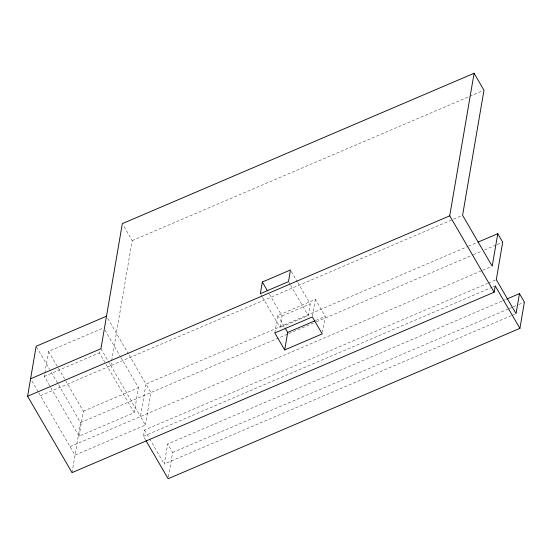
<?xml version="1.0" encoding="UTF-8"?>
<svg xmlns="http://www.w3.org/2000/svg" width="552" height="552" viewBox="0 0 552 552"><rect width="100%" height="100%" fill="white"/><g stroke="black" fill="none" stroke-linecap="round" stroke-linejoin="round"><path stroke-width="0.41" stroke-dasharray="2.76 2.07" d="M120.853 357.372L138.476 387.656L134.198 412.668L79.081 436.225L44.277 376.402L44.705 373.897M44.85 373.062L48.555 351.389L103.666 327.833M72.029 472.629L80.578 422.632L49.949 369.992M79.081 436.225L83.359 411.212L65.743 380.935M134.198 412.668L99.394 352.838L99.815 350.341M110.821 365.652L111.532 361.491M111.676 360.656L132.197 240.603L123.179 225.112M38.75 392.782L75.017 455.145L145.376 425.074L140.443 416.567L145.997 384.054L128.823 354.55M145.618 440.027L143.458 436.308L144.52 430.056L487.582 283.411M145.376 425.074L150.931 392.562L145.997 384.054L467.668 246.558M511.29 315.661L164.268 463.997L167.691 443.987L502.03 301.068M168.429 477.038L172.624 452.474L167.691 443.987M274.827 332.966L277.822 315.461L315.344 299.419L325.218 316.393L322.506 332.235M297.776 282.527L310.224 303.924L308.237 315.572L280.092 327.598L282.079 315.958L269.203 293.823M312.494 316.096L315.344 299.419M132.197 240.603L468.917 96.676M469.704 96.338L483.172 90.576M44.277 376.402L99.394 352.838M40.468 395.729L461.803 215.625M282.079 315.958L310.224 303.924M468.455 246.22L477.169 242.494M83.359 411.212L138.476 387.656M315.834 320.401L325.218 316.393M80.578 422.632L287.999 333.967M288.793 333.622L315.73 322.106M316.524 321.768L472.602 255.045M473.395 254.707L481.316 251.319M484.483 249.959L496.372 244.881M497.166 244.543L501.913 242.507M70.09 446.637L481.917 270.604M482.703 270.266L491.425 266.54M488.375 283.072L495.503 280.023M143.458 436.308L492.06 287.295M492.853 286.957L495.227 285.936M502.824 300.73L506.784 299.039M172.624 452.474L508.558 308.878M509.344 308.54L512.518 307.188M513.305 306.85L518.059 304.814M518.852 304.476L524.4 302.103M512.083 315.323L515.251 313.964M291.332 271.46L297.349 281.789M288.917 282.362L290.207 284.577M290.635 285.315L308.237 315.572M277.822 315.461L284.687 327.267M260.772 294.395L262.062 296.61M262.49 297.349L280.092 327.598M107.785 318.407L128.395 353.818M104.956 330.048L120.426 356.633M100.94 348.705L140.443 416.567M144.52 430.056L149.247 438.171M149.675 438.909L164.268 463.997M48.555 351.389L58.008 367.639M58.436 368.377L65.308 380.197M36.577 347.008L49.521 369.253M31.878 380.99L38.316 392.044"/><path stroke-width="0.83" d="M146.052 440.772L168.139 478.729L519.908 328.364L495.227 285.936L494.157 292.194L72.029 472.629L27.6 396.26L36.149 346.27L106.501 316.192M262.338 282.017L260.344 293.657L288.489 281.63L290.476 269.983L262.338 282.017L267.485 290.869M284.701 349.94L274.827 332.966L312.349 316.931L322.223 333.898L284.701 349.94L287.695 332.428L285.115 328.005M494.157 292.194L449.728 215.825L474.092 73.271L122.323 223.636L100.94 348.705L30.588 378.782M477.963 242.155L497.773 233.689L492.212 266.202L462.59 215.287L483.966 90.238L474.092 73.271M506.784 299.039L519.466 293.623L516.044 313.626L496.296 279.685L502.706 242.169L497.773 233.689M519.908 328.364L524.4 302.103L519.466 293.623M27.6 396.26L449.728 215.825M287.695 332.428L315.054 320.733"/></g></svg>
